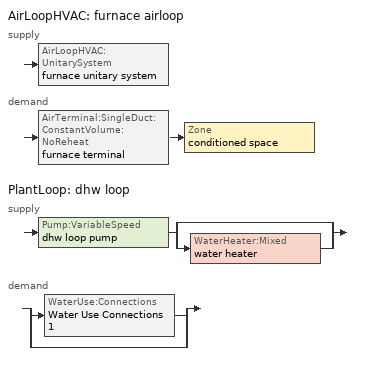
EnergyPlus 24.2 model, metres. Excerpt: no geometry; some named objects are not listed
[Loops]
AirLoopHVAC 'furnace airloop'
 supply: AirLoopHVAC:UnitarySystem 'furnace unitary system'
 demand: AirTerminal:SingleDuct:ConstantVolume:NoReheat 'furnace terminal' > Zone 'conditioned space'
PlantLoop 'dhw loop'
 supply: Pump:VariableSpeed 'dhw loop pump' > split
  | bypass
  | WaterHeater:Mixed 'water heater'
 demand: split
  | WaterUse:Connections 'Water Use Connections 1'
  | bypass
[ZoneControl:Thermostat]
conditioned space Thermostat: Zone or ZoneList=conditioned space; Control Type Schedule=conditioned space Thermostat Schedule; Control 1=conditioned space temperature setpoint; Temperature Difference Between Cutout And Setpoint {deltaC}=0
[ThermostatSetpoint:DualSetpoint]
conditioned space temperature setpoint: Heating Setpoint Temperature Schedule=heating setpoint; Cooling Setpoint Temperature Schedule=cooling setpoint
[AirTerminal:SingleDuct:ConstantVolume:NoReheat]
furnace terminal: Availability Schedule=Always On Discrete; Maximum Air Flow Rate {m3/s}=0.765027
[AirLoopHVAC:UnitarySystem] Control Type=Load; Controlling Zone or Thermostat Location=conditioned space; Dehumidification Control Type=None; Availability Schedule=Always On Discrete; Fan Placement=BlowThrough; DX Heating Coil Sizing Ratio=1; Use DOAS DX Cooling Coil=No; Minimum Supply Air Temperature {C}=2; Latent Load Control=SensibleOnlyLoadControl; Cooling Supply Air Flow Rate Method=None; Heating Supply Air Flow Rate Method=SupplyAirFlowRate; No Load Supply Air Flow Rate Method=SupplyAirFlowRate; No Load Supply Air Flow Rate {m3/s}=0; No Load Supply Air Flow Rate Control Set To Low Speed=Yes; Maximum Supply Air Temperature {C}=48.8889; Maximum Outdoor Dry-Bulb Temperature for Supplemental Heater Operation {C}=21; Ancillary On-Cycle Electric Power {W}=0; Ancillary Off-Cycle Electric Power {W}=0
Name | Supply Fan | Supply Air Fan Operating Mode Schedule | Heating Coil | Heating Supply Air Flow Rate {m3/s}
unit heater unitary system | unit heater supply fan | unit heater auto fan schedule | unit heater htg coil | 0.00141584
unit heater unitary system 1 | unit heater supply fan 1 | unit heater auto fan schedule 1 | unit heater htg coil 1 | 0.00141584
furnace unitary system | furnace supply fan | furnace auto fan schedule | furnace htg coil | 0.765027
[Fan:SystemModel] Availability Schedule=Always On Discrete; Speed Control Method=Discrete; Electric Power Minimum Flow Rate Fraction=0.2; Design Pressure Rise {Pa}=500; Motor Efficiency=1; Motor In Air Stream Fraction=1; Design Electric Power Consumption {W}=Autosize; Design Power Sizing Method=PowerPerFlow; Electric Power Per Unit Flow Rate Per Unit Pressure {W/((m3/s)-Pa)}=1.66667; Fan Total Efficiency=0.7; Motor Loss Radiative Fraction=0; Number of Speeds=1; Speed Flow Fraction 1=1; Speed Electric Power Fraction 1=1
Name | Design Maximum Air Flow Rate {m3/s} | Electric Power Per Unit Flow Rate {W/(m3/s)}
unit heater supply fan; unit heater supply fan 1 | 0.00141584 | 1e-06
furnace supply fan | 0.765027 | 1059.44
[Coil:Heating:Fuel] Availability Schedule=Always On Discrete; On Cycle Parasitic Electric Load {W}=0
Name | Fuel Type | Burner Efficiency | Nominal Capacity {W} | Off Cycle Parasitic Fuel Load {W}
unit heater htg coil; unit heater htg coil 1 | OtherFuel1 | 0.3 | 0.293071 | 0
furnace htg coil | NaturalGas | 0.77 | 24226.4 | 292.825
[Zone equipment]
conditioned space: furnace terminal, unit heater unitary system, unit heater unitary system 1
[AirLoopHVAC]
furnace airloop: Design Supply Air Flow Rate {m3/s}=0.765027; Design Return Air Flow Fraction of Supply Air Flow=1
[Sizing:System]
furnace airloop: Type of Load to Size On=Sensible; Design Outdoor Air Flow Rate {m3/s}=Autosize; Central Heating Maximum System Air Flow Ratio=0.3; Preheat Design Temperature {C}=7; Preheat Design Humidity Ratio {kgWater/kgDryAir}=0.008; Precool Design Temperature {C}=12.8; Precool Design Humidity Ratio {kgWater/kgDryAir}=0.008; Central Cooling Design Supply Air Temperature {C}=12.8; Central Heating Design Supply Air Temperature {C}=16.7; Type of Zone Sum to Use=NonCoincident; 100% Outdoor Air in Cooling=Yes; 100% Outdoor Air in Heating=Yes; Central Cooling Design Supply Air Humidity Ratio {kgWater/kgDryAir}=0.0085; Central Heating Design Supply Air Humidity Ratio {kgWater/kgDryAir}=0.008; Cooling Supply Air Flow Rate Method=DesignDay; Cooling Supply Air Flow Rate {m3/s}=0; Cooling Supply Air Flow Rate Per Floor Area {m3/s-m2}=0.00996765; Cooling Fraction of Autosized Cooling Supply Air Flow Rate=1; Cooling Supply Air Flow Rate Per Unit Cooling Capacity {m3/s-W}=3.94755e-05; Heating Supply Air Flow Rate Method=DesignDay; Heating Supply Air Flow Rate {m3/s}=0; Heating Supply Air Flow Rate Per Floor Area {m3/s-m2}=0.00996765; Heating Fraction of Autosized Heating Supply Air Flow Rate=1; Heating Fraction of Autosized Cooling Supply Air Flow Rate=1; Heating Supply Air Flow Rate Per Unit Heating Capacity {m3/s-W}=3.15882e-05; System Outdoor Air Method=ZoneSum; Zone Maximum Outdoor Air Fraction=1; Cooling Design Capacity Method=CoolingDesignCapacity; Cooling Design Capacity {W}=Autosize; Cooling Design Capacity Per Floor Area {W/m2}=234.7; Fraction of Autosized Cooling Design Capacity=1; Heating Design Capacity Method=HeatingDesignCapacity; Heating Design Capacity {W}=Autosize; Heating Design Capacity Per Floor Area {W/m2}=157; Fraction of Autosized Heating Design Capacity=1; Central Cooling Capacity Control Method=OnOff; Occupant Diversity=Autosize
[PlantLoop]
dhw loop: Fluid Type=Water; Plant Equipment Operation Scheme=dhw loop Operation Schemes; Maximum Loop Temperature {C}=100; Minimum Loop Temperature {C}=0; Maximum Loop Flow Rate {m3/s}=0.01; Minimum Loop Flow Rate {m3/s}=0; Plant Loop Volume {m3}=0.003; Load Distribution Scheme=Optimal; Plant Loop Demand Calculation Scheme=SingleSetpoint; Common Pipe Simulation=None
[Sizing:Plant]
dhw loop: Loop Type=Heating; Design Loop Exit Temperature {C}=56; Loop Design Temperature Difference {deltaC}=5.55556; Sizing Option=NonCoincident; Zone Timesteps in Averaging Window=1; Coincident Sizing Factor Mode=None
[Pump:VariableSpeed]
dhw loop pump: Design Maximum Flow Rate {m3/s}=0.01; Design Pump Head {Pa}=1; Design Power Consumption {W}=0; Motor Efficiency=0.85; Fraction of Motor Inefficiencies to Fluid Stream=0; Coefficient 1 of the Part Load Performance Curve=0; Coefficient 2 of the Part Load Performance Curve=1; Coefficient 3 of the Part Load Performance Curve=0; Coefficient 4 of the Part Load Performance Curve=0; Design Minimum Flow Rate {m3/s}=0; Pump Control Type=Intermittent; Skin Loss Radiative Fraction=0.5; Design Power Sizing Method=PowerPerFlowPerPressure; Design Electric Power per Unit Flow Rate {W/(m3/s)}=348701.1; Design Shaft Power per Unit Flow Rate per Unit Head {W/((m3/s)-Pa)}=1.28205; Design Minimum Flow Rate Fraction=0
[WaterHeater:Mixed]
water heater: Tank Volume {m3}=0.143846; Setpoint Temperature Schedule=water heater setpoint; Deadband Temperature Difference {deltaC}=2; Maximum Temperature Limit {C}=99; Heater Control Type=Cycle; Heater Maximum Capacity {W}=10550.6; Heater Minimum Capacity {W}=0; Heater Ignition Minimum Flow Rate {m3/s}=0; Heater Ignition Delay {s}=0; Heater Fuel Type=NaturalGas; Heater Thermal Efficiency=0.776224; Off Cycle Parasitic Fuel Consumption Rate {W}=0; Off Cycle Parasitic Fuel Type=Electricity; Off Cycle Parasitic Heat Fraction to Tank=0; On Cycle Parasitic Fuel Consumption Rate {W}=0; On Cycle Parasitic Fuel Type=Electricity; On Cycle Parasitic Heat Fraction to Tank=0; Ambient Temperature Indicator=Zone; Ambient Temperature Zone=conditioned space; Off Cycle Loss Coefficient to Ambient Temperature {W/K}=3.3715; Off Cycle Loss Fraction to Zone=0.64; On Cycle Loss Coefficient to Ambient Temperature {W/K}=3.3715; On Cycle Loss Fraction to Zone=1; Use Side Effectiveness=1; Source Side Effectiveness=1; Use Side Design Flow Rate {m3/s}=Autosize; Source Side Design Flow Rate {m3/s}=Autosize; Indirect Water Heating Recovery Time {hr}=1.5; Source Side Flow Control Mode=IndirectHeatPrimarySetpoint
[WaterHeater:Sizing]
water heater: Design Mode=PeakDraw; Time Storage Can Meet Peak Draw {hr}=0.538503; Time for Tank Recovery {hr}=0; Nominal Tank Volume for Autosizing Plant Connections {m3}=1
[SetpointManager:Scheduled]
Setpoint Manager Scheduled 1: Control Variable=Temperature; Schedule=dhw temp
[WaterUse:Connections]
Water Use Connections 1: Drain Water Heat Exchanger Type=None; Drain Water Heat Exchanger Destination=Plant; Water Use Equipment Name 1=dhw fixtures; Water Use Equipment Name 2=dhw distribution waste; Water Use Equipment Name 3=clothes washer; Water Use Equipment Name 4=dishwasher
[WaterUse:Equipment]
Name | Peak Flow Rate {m3/s} | Flow Rate Fraction Schedule | Target Temperature Schedule
dhw fixtures | 4.36481e-06 | dhw fixtures schedule | mixed water temperature schedule
dhw distribution waste | 1.32322e-06 | dhw fixtures schedule | mixed water temperature schedule
clothes washer | 9.69919e-07 | clothes washer schedule
dishwasher | 2.90872e-07 | dishwasher schedule
[PlantEquipmentOperationSchemes]
dhw loop Operation Schemes: Control Scheme Object Type 1=PlantEquipmentOperation:HeatingLoad; Control Scheme Name 1=dhw loop Heating Operation Scheme; Control Scheme Schedule Name 1=Always On Discrete
[PlantEquipmentOperation:HeatingLoad]
dhw loop Heating Operation Scheme: Load Range Lower Limit 1 {W}=0; Load Range Upper Limit 1 {W}=1000000000; Range Equipment List Name 1=dhw loop Heating Equipment List
[PlantEquipmentList]
dhw loop Heating Equipment List: WaterHeater:Mixed, water heater
[EnergyManagementSystem:InternalVariable]
furnace_airloop_max_sup_fan_mfr: Internal Data Index Key=furnace supply fan; Internal Data Type=Fan Maximum Mass Flow Rate
[EnergyManagementSystem:Sensor]
Name | Output:Variable or Output:Meter Index Key | Output:Variable or Output:Meter
conditioned_space_clg_unmet_s | conditioned space | Zone Cooling Setpoint Not Met Time
conditioned_space_htg_unmet_s | conditioned space | Zone Heating Setpoint Not Met Time
dhw_loss | water heater | Water Heater Heat Loss Energy
dhw_rtf | water heater | Water Heater Runtime Fraction
fridge_tin_s; tin_s; tin_s_1 | conditioned space | Zone Mean Air Temperature
furnace_airloop_Fan_RTF_s | furnace supply fan | Fan Runtime Fraction
furnace_htg_coil_s | furnace htg coil | Heating Coil Heating Energy
furnace_supply_fan_s | furnace supply fan | Fan Electricity Energy
ig_ee_conv_1 | clothes washer | Electric Equipment Convective Heating Energy
ig_ee_conv_3 | dishwasher | Electric Equipment Convective Heating Energy
ig_ee_rad_1 | clothes washer | Electric Equipment Radiant Heating Energy
ig_ee_rad_3 | dishwasher | Electric Equipment Radiant Heating Energy
s_conv_8 | FoundationWall3 | Surface Inside Face Convection Heat Gain Energy
s_conv_9 | inferred conditioned ceiling | Surface Inside Face Convection Heat Gain Energy
s_ig | Floor1 | Surface Inside Face Internal Gains Radiation Heat Gain Energy
s_ig_1 | Floor2 | Surface Inside Face Internal Gains Radiation Heat Gain Energy
s_ig_10 | inferred conditioned floor | Surface Inside Face Internal Gains Radiation Heat Gain Energy
s_ig_11 | RimJoist1:0 | Surface Inside Face Internal Gains Radiation Heat Gain Energy
s_ig_12 | RimJoist1:180 | Surface Inside Face Internal Gains Radiation Heat Gain Energy
s_ig_13 | RimJoist1:270 | Surface Inside Face Internal Gains Radiation Heat Gain Energy
s_ig_14 | RimJoist1:90 | Surface Inside Face Internal Gains Radiation Heat Gain Energy
s_ig_15 | RimJoist2:0 | Surface Inside Face Internal Gains Radiation Heat Gain Energy
s_ig_16 | RimJoist2:180 | Surface Inside Face Internal Gains Radiation Heat Gain Energy
s_ig_17 | RimJoist2:270 | Surface Inside Face Internal Gains Radiation Heat Gain Energy
s_ig_18 | RimJoist2:90 | Surface Inside Face Internal Gains Radiation Heat Gain Energy
s_ig_19 | Roof5:0 | Surface Inside Face Internal Gains Radiation Heat Gain Energy
s_ig_2 | Floor3 | Surface Inside Face Internal Gains Radiation Heat Gain Energy
s_ig_20 | Roof5:180 | Surface Inside Face Internal Gains Radiation Heat Gain Energy
s_ig_21 | Roof5:270 | Surface Inside Face Internal Gains Radiation Heat Gain Energy
s_ig_22 | Roof5:90 | Surface Inside Face Internal Gains Radiation Heat Gain Energy
s_ig_23 | Roof6:0 | Surface Inside Face Internal Gains Radiation Heat Gain Energy
s_ig_24 | Roof6:180 | Surface Inside Face Internal Gains Radiation Heat Gain Energy
s_ig_25 | Roof6:270 | Surface Inside Face Internal Gains Radiation Heat Gain Energy
s_ig_26 | Roof6:90 | Surface Inside Face Internal Gains Radiation Heat Gain Energy
s_ig_27 | Slab1 | Surface Inside Face Internal Gains Radiation Heat Gain Energy
s_ig_28 | Slab1 1 | Surface Inside Face Internal Gains Radiation Heat Gain Energy
s_ig_29 | Slab1 2 | Surface Inside Face Internal Gains Radiation Heat Gain Energy
s_ig_3 | Floor4 | Surface Inside Face Internal Gains Radiation Heat Gain Energy
s_ig_30 | Wall10:0 | Surface Inside Face Internal Gains Radiation Heat Gain Energy
s_ig_31 | Wall10:180 | Surface Inside Face Internal Gains Radiation Heat Gain Energy
s_ig_32 | Wall10:270 | Surface Inside Face Internal Gains Radiation Heat Gain Energy
s_ig_33 | Wall10:90 | Surface Inside Face Internal Gains Radiation Heat Gain Energy
s_ig_34 | Wall1:0 | Surface Inside Face Internal Gains Radiation Heat Gain Energy
s_ig_35 | Wall1:180 | Surface Inside Face Internal Gains Radiation Heat Gain Energy
s_ig_36 | Wall1:270 | Surface Inside Face Internal Gains Radiation Heat Gain Energy
s_ig_37 | Wall1:90 | Surface Inside Face Internal Gains Radiation Heat Gain Energy
s_ig_38 | Wall2:0 | Surface Inside Face Internal Gains Radiation Heat Gain Energy
s_ig_39 | Wall2:180 | Surface Inside Face Internal Gains Radiation Heat Gain Energy
s_ig_4 | Floor5 | Surface Inside Face Internal Gains Radiation Heat Gain Energy
s_ig_40 | Wall2:270 | Surface Inside Face Internal Gains Radiation Heat Gain Energy
s_ig_41 | Wall2:90 | Surface Inside Face Internal Gains Radiation Heat Gain Energy
s_ig_42 | Wall3:0 | Surface Inside Face Internal Gains Radiation Heat Gain Energy
s_ig_43 | Wall3:180 | Surface Inside Face Internal Gains Radiation Heat Gain Energy
s_ig_44 | Wall3:270 | Surface Inside Face Internal Gains Radiation Heat Gain Energy
s_ig_45 | Wall3:90 | Surface Inside Face Internal Gains Radiation Heat Gain Energy
s_ig_46 | Wall4:0 | Surface Inside Face Internal Gains Radiation Heat Gain Energy
s_ig_47 | Wall4:180 | Surface Inside Face Internal Gains Radiation Heat Gain Energy
s_ig_48 | Wall4:270 | Surface Inside Face Internal Gains Radiation Heat Gain Energy
s_ig_49 | Wall4:90 | Surface Inside Face Internal Gains Radiation Heat Gain Energy
s_ig_5 | Floor6 | Surface Inside Face Internal Gains Radiation Heat Gain Energy
s_ig_50 | Wall5:0 | Surface Inside Face Internal Gains Radiation Heat Gain Energy
s_ig_51 | Wall5:180 | Surface Inside Face Internal Gains Radiation Heat Gain Energy
s_ig_52 | Wall5:270 | Surface Inside Face Internal Gains Radiation Heat Gain Energy
s_ig_53 | Wall5:90 | Surface Inside Face Internal Gains Radiation Heat Gain Energy
s_ig_54 | Wall6:0 | Surface Inside Face Internal Gains Radiation Heat Gain Energy
s_ig_55 | Wall6:180 | Surface Inside Face Internal Gains Radiation Heat Gain Energy
s_ig_56 | Wall6:270 | Surface Inside Face Internal Gains Radiation Heat Gain Energy
s_ig_57 | Wall6:90 | Surface Inside Face Internal Gains Radiation Heat Gain Energy
s_ig_58 | Wall7:0 | Surface Inside Face Internal Gains Radiation Heat Gain Energy
s_ig_59 | Wall7:180 | Surface Inside Face Internal Gains Radiation Heat Gain Energy
s_ig_6 | FoundationWall1 | Surface Inside Face Internal Gains Radiation Heat Gain Energy
s_ig_60 | Wall7:270 | Surface Inside Face Internal Gains Radiation Heat Gain Energy
s_ig_61 | Wall7:90 | Surface Inside Face Internal Gains Radiation Heat Gain Energy
s_ig_62 | Wall8:0 | Surface Inside Face Internal Gains Radiation Heat Gain Energy
s_ig_63 | Wall8:180 | Surface Inside Face Internal Gains Radiation Heat Gain Energy
s_ig_64 | Wall8:270 | Surface Inside Face Internal Gains Radiation Heat Gain Energy
s_ig_65 | Wall8:90 | Surface Inside Face Internal Gains Radiation Heat Gain Energy
s_ig_66 | Wall9:0 | Surface Inside Face Internal Gains Radiation Heat Gain Energy
s_ig_67 | Wall9:180 | Surface Inside Face Internal Gains Radiation Heat Gain Energy
s_ig_68 | Wall9:270 | Surface Inside Face Internal Gains Radiation Heat Gain Energy
s_ig_69 | Wall9:90 | Surface Inside Face Internal Gains Radiation Heat Gain Energy
s_ig_7 | FoundationWall2 | Surface Inside Face Internal Gains Radiation Heat Gain Energy
s_ig_8 | FoundationWall3 | Surface Inside Face Internal Gains Radiation Heat Gain Energy
s_ig_9 | inferred conditioned ceiling | Surface Inside Face Internal Gains Radiation Heat Gain Energy
s_lgt | Floor1 | Surface Inside Face Lights Radiation Heat Gain Energy
s_lgt_1 | Floor2 | Surface Inside Face Lights Radiation Heat Gain Energy
s_lgt_10 | inferred conditioned floor | Surface Inside Face Lights Radiation Heat Gain Energy
s_lgt_11 | RimJoist1:0 | Surface Inside Face Lights Radiation Heat Gain Energy
s_lgt_12 | RimJoist1:180 | Surface Inside Face Lights Radiation Heat Gain Energy
s_lgt_13 | RimJoist1:270 | Surface Inside Face Lights Radiation Heat Gain Energy
s_lgt_14 | RimJoist1:90 | Surface Inside Face Lights Radiation Heat Gain Energy
s_lgt_15 | RimJoist2:0 | Surface Inside Face Lights Radiation Heat Gain Energy
s_lgt_16 | RimJoist2:180 | Surface Inside Face Lights Radiation Heat Gain Energy
s_lgt_17 | RimJoist2:270 | Surface Inside Face Lights Radiation Heat Gain Energy
s_lgt_18 | RimJoist2:90 | Surface Inside Face Lights Radiation Heat Gain Energy
s_lgt_19 | Roof5:0 | Surface Inside Face Lights Radiation Heat Gain Energy
s_lgt_2 | Floor3 | Surface Inside Face Lights Radiation Heat Gain Energy
s_lgt_20 | Roof5:180 | Surface Inside Face Lights Radiation Heat Gain Energy
s_lgt_21 | Roof5:270 | Surface Inside Face Lights Radiation Heat Gain Energy
s_lgt_22 | Roof5:90 | Surface Inside Face Lights Radiation Heat Gain Energy
s_lgt_23 | Roof6:0 | Surface Inside Face Lights Radiation Heat Gain Energy
s_lgt_24 | Roof6:180 | Surface Inside Face Lights Radiation Heat Gain Energy
s_lgt_25 | Roof6:270 | Surface Inside Face Lights Radiation Heat Gain Energy
s_lgt_26 | Roof6:90 | Surface Inside Face Lights Radiation Heat Gain Energy
s_lgt_27 | Slab1 | Surface Inside Face Lights Radiation Heat Gain Energy
s_lgt_28 | Slab1 1 | Surface Inside Face Lights Radiation Heat Gain Energy
s_lgt_29 | Slab1 2 | Surface Inside Face Lights Radiation Heat Gain Energy
s_lgt_3 | Floor4 | Surface Inside Face Lights Radiation Heat Gain Energy
s_lgt_30 | Wall10:0 | Surface Inside Face Lights Radiation Heat Gain Energy
s_lgt_31 | Wall10:180 | Surface Inside Face Lights Radiation Heat Gain Energy
s_lgt_32 | Wall10:270 | Surface Inside Face Lights Radiation Heat Gain Energy
s_lgt_33 | Wall10:90 | Surface Inside Face Lights Radiation Heat Gain Energy
s_lgt_34 | Wall1:0 | Surface Inside Face Lights Radiation Heat Gain Energy
s_lgt_35 | Wall1:180 | Surface Inside Face Lights Radiation Heat Gain Energy
s_lgt_36 | Wall1:270 | Surface Inside Face Lights Radiation Heat Gain Energy
s_lgt_37 | Wall1:90 | Surface Inside Face Lights Radiation Heat Gain Energy
s_lgt_38 | Wall2:0 | Surface Inside Face Lights Radiation Heat Gain Energy
s_lgt_39 | Wall2:180 | Surface Inside Face Lights Radiation Heat Gain Energy
s_lgt_4 | Floor5 | Surface Inside Face Lights Radiation Heat Gain Energy
s_lgt_40 | Wall2:270 | Surface Inside Face Lights Radiation Heat Gain Energy
s_lgt_41 | Wall2:90 | Surface Inside Face Lights Radiation Heat Gain Energy
s_lgt_42 | Wall3:0 | Surface Inside Face Lights Radiation Heat Gain Energy
s_lgt_43 | Wall3:180 | Surface Inside Face Lights Radiation Heat Gain Energy
s_lgt_44 | Wall3:270 | Surface Inside Face Lights Radiation Heat Gain Energy
s_lgt_45 | Wall3:90 | Surface Inside Face Lights Radiation Heat Gain Energy
s_lgt_46 | Wall4:0 | Surface Inside Face Lights Radiation Heat Gain Energy
s_lgt_47 | Wall4:180 | Surface Inside Face Lights Radiation Heat Gain Energy
s_lgt_48 | Wall4:270 | Surface Inside Face Lights Radiation Heat Gain Energy
s_lgt_49 | Wall4:90 | Surface Inside Face Lights Radiation Heat Gain Energy
s_lgt_5 | Floor6 | Surface Inside Face Lights Radiation Heat Gain Energy
s_lgt_50 | Wall5:0 | Surface Inside Face Lights Radiation Heat Gain Energy
s_lgt_51 | Wall5:180 | Surface Inside Face Lights Radiation Heat Gain Energy
s_lgt_52 | Wall5:270 | Surface Inside Face Lights Radiation Heat Gain Energy
s_lgt_53 | Wall5:90 | Surface Inside Face Lights Radiation Heat Gain Energy
s_lgt_54 | Wall6:0 | Surface Inside Face Lights Radiation Heat Gain Energy
s_lgt_55 | Wall6:180 | Surface Inside Face Lights Radiation Heat Gain Energy
s_lgt_56 | Wall6:270 | Surface Inside Face Lights Radiation Heat Gain Energy
s_lgt_57 | Wall6:90 | Surface Inside Face Lights Radiation Heat Gain Energy
s_lgt_58 | Wall7:0 | Surface Inside Face Lights Radiation Heat Gain Energy
s_lgt_59 | Wall7:180 | Surface Inside Face Lights Radiation Heat Gain Energy
s_lgt_6 | FoundationWall1 | Surface Inside Face Lights Radiation Heat Gain Energy
s_lgt_60 | Wall7:270 | Surface Inside Face Lights Radiation Heat Gain Energy
s_lgt_61 | Wall7:90 | Surface Inside Face Lights Radiation Heat Gain Energy
s_lgt_62 | Wall8:0 | Surface Inside Face Lights Radiation Heat Gain Energy
s_lgt_63 | Wall8:180 | Surface Inside Face Lights Radiation Heat Gain Energy
s_lgt_64 | Wall8:270 | Surface Inside Face Lights Radiation Heat Gain Energy
s_lgt_65 | Wall8:90 | Surface Inside Face Lights Radiation Heat Gain Energy
s_lgt_66 | Wall9:0 | Surface Inside Face Lights Radiation Heat Gain Energy
s_lgt_67 | Wall9:180 | Surface Inside Face Lights Radiation Heat Gain Energy
s_lgt_68 | Wall9:270 | Surface Inside Face Lights Radiation Heat Gain Energy
s_lgt_69 | Wall9:90 | Surface Inside Face Lights Radiation Heat Gain Energy
s_lgt_7 | FoundationWall2 | Surface Inside Face Lights Radiation Heat Gain Energy
s_lgt_8 | FoundationWall3 | Surface Inside Face Lights Radiation Heat Gain Energy
s_lgt_9 | inferred conditioned ceiling | Surface Inside Face Lights Radiation Heat Gain Energy
s_sol | Floor1 | Surface Inside Face Solar Radiation Heat Gain Energy
s_sol_1 | Floor2 | Surface Inside Face Solar Radiation Heat Gain Energy
s_sol_10 | inferred conditioned floor | Surface Inside Face Solar Radiation Heat Gain Energy
s_sol_11 | RimJoist1:0 | Surface Inside Face Solar Radiation Heat Gain Energy
s_sol_12 | RimJoist1:180 | Surface Inside Face Solar Radiation Heat Gain Energy
s_sol_13 | RimJoist1:270 | Surface Inside Face Solar Radiation Heat Gain Energy
s_sol_14 | RimJoist1:90 | Surface Inside Face Solar Radiation Heat Gain Energy
s_sol_15 | RimJoist2:0 | Surface Inside Face Solar Radiation Heat Gain Energy
s_sol_16 | RimJoist2:180 | Surface Inside Face Solar Radiation Heat Gain Energy
s_sol_17 | RimJoist2:270 | Surface Inside Face Solar Radiation Heat Gain Energy
tout_s | conditioned space | Zone Outdoor Air Drybulb Temperature
unit_heater_htg_coil_1_s | unit heater htg coil 1 | Heating Coil Heating Energy
unit_heater_htg_coil_s | unit heater htg coil | Heating Coil Heating Energy
unit_heater_supply_fan_1_s | unit heater supply fan 1 | Fan Electricity Energy
unit_heater_supply_fan_s | unit heater supply fan | Fan Electricity Energy
water_heater_energy | water heater | Water Heater NaturalGas Rate
water_heater_off_cycle_parasitic | water heater | Water Heater Off Cycle Parasitic Electricity Rate
water_heater_on_cycle_parasitic | water heater | Water Heater On Cycle Parasitic Electricity Rate
win_s | conditioned space | Zone Air Humidity Ratio
[Schedule:Constant]
Name | Hourly Value
Always On Discrete | 1
unit heater auto fan schedule; unit heater auto fan schedule 1; furnace auto fan schedule | 0
dhw temp; water heater setpoint | 56
mixed water temperature schedule | 40.5556
[Schedule:Day:Interval]
clothes washer schedule day: No, 01:00, 0.104651, 02:00, 0.0813953, 04:00, 0.0465116, 05:00, 0.0813953, 06:00, 0.127907, 07:00, 0.255814, 08:00, 0.569767, 09:00, 0.848837, 10:00, 1, 11:00, 0.976744, 12:00, 0.872093, 13:00, 0.77907, 14:00, 0.697674, 15:00, 0.569767, 16:00, 0.593023, 17:00, 0.581395, 21:00, 0.569767, 22:00, 0.546512, 23:00, 0.372093, 24:00, 0.197674
clothes washer schedule default day; dishwasher schedule default day; heating setpoint default day; cooling setpoint default day; dhw fixtures schedule default day: No, 24:00, 0
dishwasher schedule day: No, 01:00, 0.135135, 02:00, 0.0630631, 03:00, 0.045045, 05:00, 0.027027, 06:00, 0.0900901, 07:00, 0.18018, 08:00, 0.279279, 09:00, 0.522523, 10:00, 0.585586, 11:00, 0.504505, 12:00, 0.432432, 13:00, 0.378378, 14:00, 0.414414, 15:00, 0.324324, 17:00, 0.342342, 18:00, 0.441441, 19:00, 0.783784, 20:00, 1, 21:00, 0.810811, 22:00, 0.603604, 23:00, 0.396396, 24:00, 0.279279
heating setpoint day: No, 07:00, 18, 23:00, 21, 24:00, 18
cooling setpoint day: No, 24:00, 25
dhw fixtures schedule day: No, 01:00, 0.139535, 02:00, 0.0697674, 03:00, 0.0465116, 04:00, 0.0581395, 05:00, 0.116279, 06:00, 0.395349, 07:00, 0.906977, 08:00, 1, 09:00, 0.930233, 10:00, 0.77907, 11:00, 0.651163, 12:00, 0.546512, 13:00, 0.465116, 14:00, 0.406977, 15:00, 0.383721, 16:00, 0.360465, 17:00, 0.44186, 18:00, 0.593023, 20:00, 0.697674, 21:00, 0.639535, 22:00, 0.55814, 23:00, 0.44186, 24:00, 0.302326
[Schedule:Week:Daily]
clothes washer schedule Week Rule - Jan1-Dec31: clothes washer schedule day, clothes washer schedule day, clothes washer schedule day, clothes washer schedule day, clothes washer schedule day, clothes washer schedule day, clothes washer schedule day, clothes washer schedule default day, clothes washer schedule default day, clothes washer schedule default day, clothes washer schedule default day, clothes washer schedule default day
dishwasher schedule Week Rule - Jan1-Dec31: dishwasher schedule day, dishwasher schedule day, dishwasher schedule day, dishwasher schedule day, dishwasher schedule day, dishwasher schedule day, dishwasher schedule day, dishwasher schedule default day, dishwasher schedule default day, dishwasher schedule default day, dishwasher schedule default day, dishwasher schedule default day
heating setpoint Week Rule - Jan1-Dec31: heating setpoint day, heating setpoint day, heating setpoint day, heating setpoint day, heating setpoint day, heating setpoint day, heating setpoint day, heating setpoint default day, heating setpoint default day, heating setpoint default day, heating setpoint default day, heating setpoint default day
cooling setpoint Week Rule - Jan1-Dec31: cooling setpoint day, cooling setpoint day, cooling setpoint day, cooling setpoint day, cooling setpoint day, cooling setpoint day, cooling setpoint day, cooling setpoint default day, cooling setpoint default day, cooling setpoint default day, cooling setpoint default day, cooling setpoint default day
dhw fixtures schedule Week Rule - Jan1-Dec31: dhw fixtures schedule day, dhw fixtures schedule day, dhw fixtures schedule day, dhw fixtures schedule day, dhw fixtures schedule day, dhw fixtures schedule day, dhw fixtures schedule day, dhw fixtures schedule default day, dhw fixtures schedule default day, dhw fixtures schedule default day, dhw fixtures schedule default day, dhw fixtures schedule default day
[Schedule:Year]
clothes washer schedule: clothes washer schedule Week Rule - Jan1-Dec31, 1, 1, 12, 31
dishwasher schedule: dishwasher schedule Week Rule - Jan1-Dec31, 1, 1, 12, 31
heating setpoint: heating setpoint Week Rule - Jan1-Dec31, 1, 1, 12, 31
cooling setpoint: cooling setpoint Week Rule - Jan1-Dec31, 1, 1, 12, 31
dhw fixtures schedule: dhw fixtures schedule Week Rule - Jan1-Dec31, 1, 1, 12, 31
[Schedule:Compact]
conditioned space Thermostat Schedule: Through: 12/31, For: AllDays, Until: 24:00, 4
